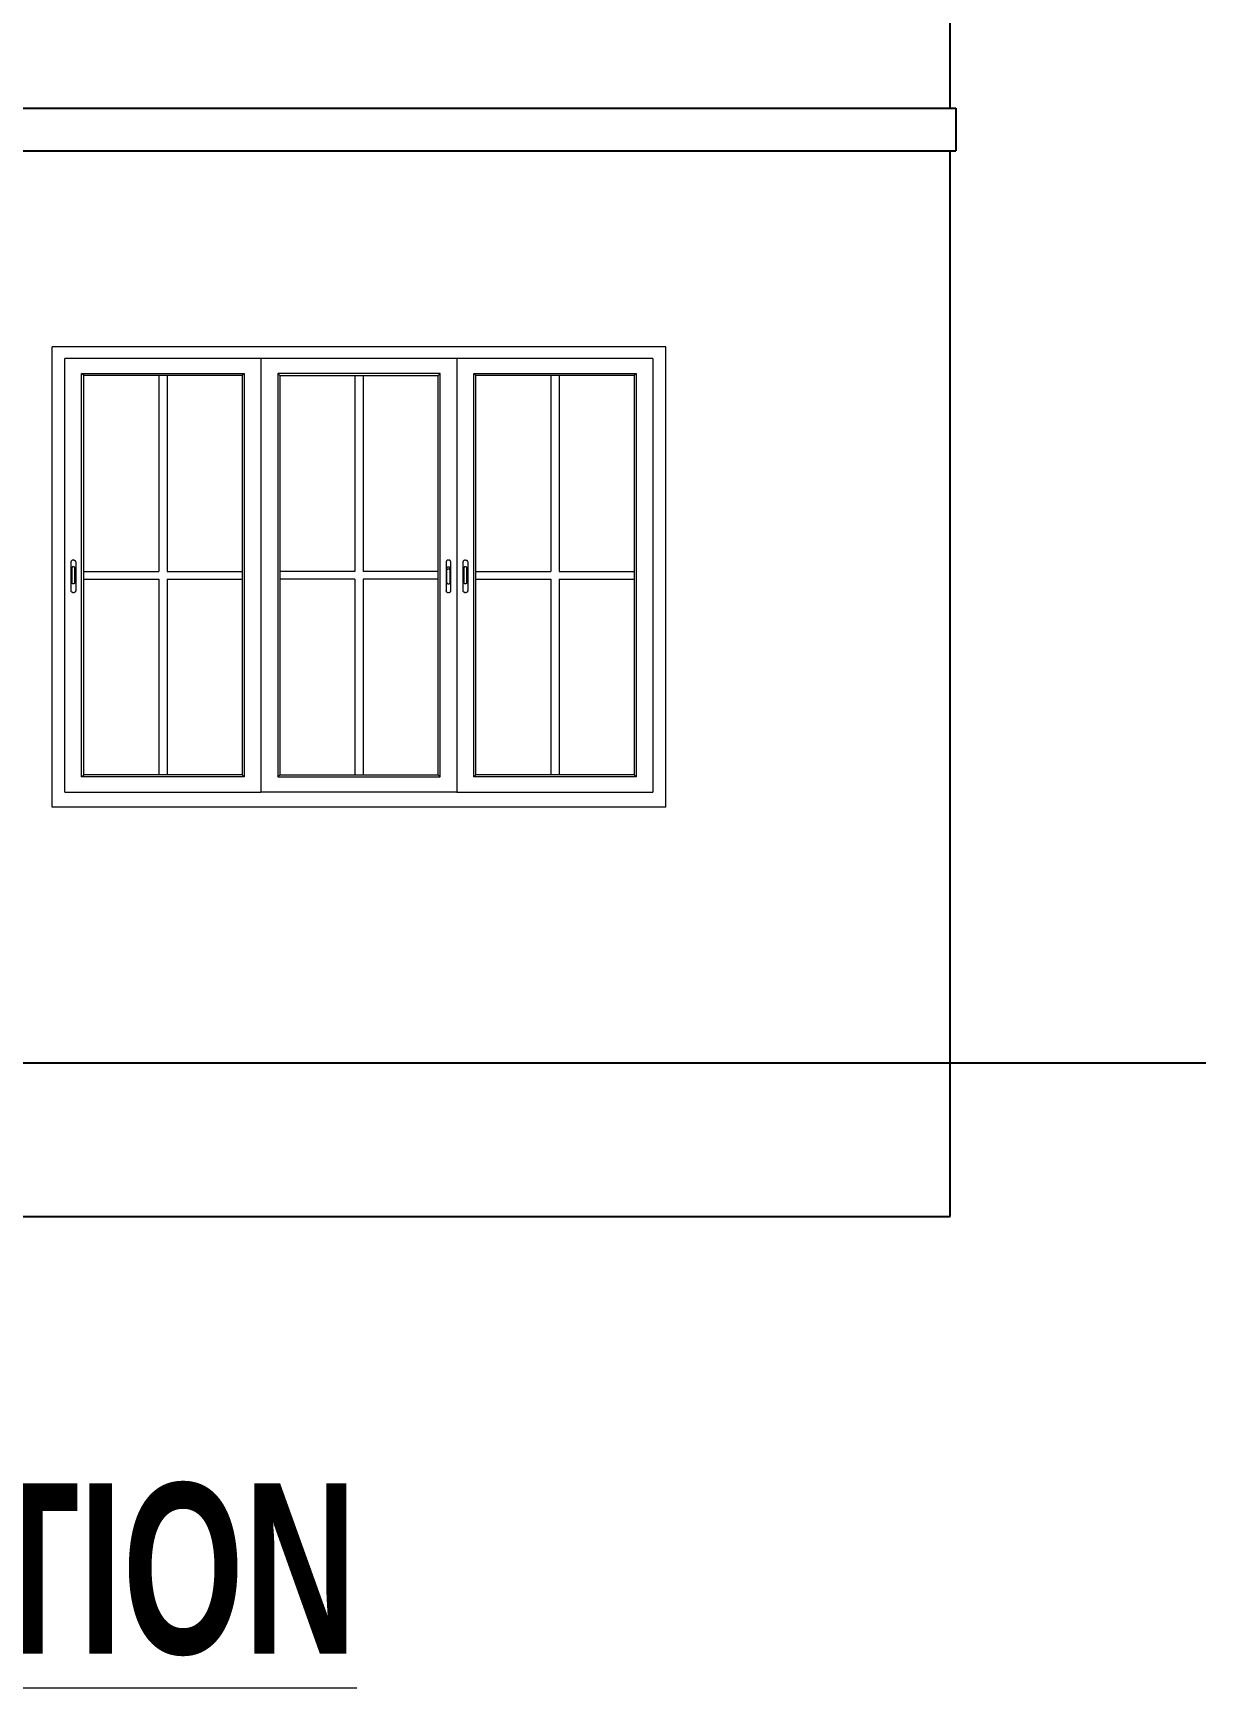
# Model space of a CAD drawing. Header units: inches. Extents: x -5142662 to -4941318, y -3361958 to -3160563.
# Drawn here: x -5005889.4 to -5005751.8, y -3263209.8 to -3263015.7 of the extents above; entities that cross this region are included whole.
import ezdxf

# ---------------------------------------------------------------- set-up
doc = ezdxf.new("R2010")
doc.units = ezdxf.units.IN
doc.header["$LTSCALE"] = 2
doc.header["$MEASUREMENT"] = 0
doc.layers.get('0').update_dxf_attribs({"linetype": 'CONTINUOUS'})
doc.layers.add('Text-100.w', color=254, linetype='CONTINUOUS', lineweight=9)
doc.layers.add('window', color=4, linetype='CONTINUOUS', lineweight=13)
doc.styles.add('Arial', font='arial.ttf', dxfattribs={"width": 0.8, "height": 12})

msp = doc.modelspace()

# ---------------------------------------------------------------- linework, layer by layer
at = {"ltscale": 0.5}
for p, q in [((-5005781.85, -3263024.52), (-5005781.85, -3262917.52)), ((-5005970.59, -3263024.52), (-5005781.18, -3263024.52)), ((-5005781.18, -3263024.52), (-5005781.18, -3263029.52)), ((-5005970.59, -3263029.52), (-5005781.18, -3263029.52)), ((-5005781.85, -3263136.52), (-5005781.85, -3263029.52)), ((-5006125.87, -3263136.52), (-5005781.85, -3263136.52)), ((-5005781.85, -3263136.52), (-5005751.85, -3263136.52)), ((-5005781.85, -3263154.52), (-5005781.85, -3263136.52)), ((-5006125.87, -3263154.52), (-5005781.85, -3263154.52))]:
    msp.add_line(p, q, dxfattribs=at)
at = {"layer": 'window'}
for p, q in [((-5005887.22, -3263106.52), (-5005887.22, -3263052.52)), ((-5005815.22, -3263052.52), (-5005887.22, -3263052.52)), ((-5005815.22, -3263106.52), (-5005815.22, -3263052.52)), ((-5005885.72, -3263104.75), (-5005885.72, -3263053.86)), ((-5005816.72, -3263053.86), (-5005885.72, -3263053.86)), ((-5005862.72, -3263053.86), (-5005862.72, -3263104.75)), ((-5005839.72, -3263053.86), (-5005839.72, -3263104.75)), ((-5005816.72, -3263053.86), (-5005816.72, -3263104.75)), ((-5005883.75, -3263102.95), (-5005883.75, -3263055.65)), ((-5005883.75, -3263055.65), (-5005864.68, -3263055.65)), ((-5005883.51, -3263055.88), (-5005883.75, -3263055.65)), ((-5005883.51, -3263102.72), (-5005883.51, -3263055.88)), ((-5005864.93, -3263055.88), (-5005883.51, -3263055.88)), ((-5005874.71, -3263055.88), (-5005874.71, -3263078.85)), ((-5005873.73, -3263055.88), (-5005873.73, -3263078.85)), ((-5005864.93, -3263055.88), (-5005864.68, -3263055.65)), ((-5005864.93, -3263055.88), (-5005864.93, -3263102.72)), ((-5005864.68, -3263055.65), (-5005864.68, -3263102.95)), ((-5005841.68, -3263055.65), (-5005860.75, -3263055.65)), ((-5005860.75, -3263055.65), (-5005860.75, -3263102.95)), ((-5005860.51, -3263055.88), (-5005860.75, -3263055.65)), ((-5005860.51, -3263055.88), (-5005860.51, -3263102.72)), ((-5005860.51, -3263055.88), (-5005841.93, -3263055.88)), ((-5005851.71, -3263055.88), (-5005851.71, -3263078.85)), ((-5005850.73, -3263055.88), (-5005850.73, -3263078.85)), ((-5005841.93, -3263055.88), (-5005841.68, -3263055.65)), ((-5005841.93, -3263102.72), (-5005841.93, -3263055.88)), ((-5005841.68, -3263102.95), (-5005841.68, -3263055.65)), ((-5005837.75, -3263102.95), (-5005837.75, -3263055.65)), ((-5005837.75, -3263055.65), (-5005818.68, -3263055.65)), ((-5005837.51, -3263055.88), (-5005837.75, -3263055.65)), ((-5005837.51, -3263102.72), (-5005837.51, -3263055.88)), ((-5005818.93, -3263055.88), (-5005837.51, -3263055.88)), ((-5005828.71, -3263055.88), (-5005828.71, -3263078.85)), ((-5005827.73, -3263055.88), (-5005827.73, -3263078.85)), ((-5005818.93, -3263055.88), (-5005818.68, -3263055.65)), ((-5005818.93, -3263055.88), (-5005818.93, -3263102.72)), ((-5005818.68, -3263055.65), (-5005818.68, -3263102.95)), ((-5005884.99, -3263077.7), (-5005884.98, -3263077.67)), ((-5005884.99, -3263077.73), (-5005884.98, -3263077.67)), ((-5005884.99, -3263077.73), (-5005884.99, -3263077.7)), ((-5005884.99, -3263081.12), (-5005884.99, -3263077.73)), ((-5005884.98, -3263077.67), (-5005884.96, -3263077.63)), ((-5005884.96, -3263077.63), (-5005884.94, -3263077.6)), ((-5005884.91, -3263077.58), (-5005884.94, -3263077.6)), ((-5005884.88, -3263077.55), (-5005884.91, -3263077.58)), ((-5005884.88, -3263078.38), (-5005884.9, -3263078.41)), ((-5005884.9, -3263078.41), (-5005884.9, -3263078.43)), ((-5005884.9, -3263078.43), (-5005884.9, -3263078.45)), ((-5005884.9, -3263078.45), (-5005884.9, -3263080.16)), ((-5005884.88, -3263077.55), (-5005884.85, -3263077.54)), ((-5005884.87, -3263078.36), (-5005884.88, -3263078.38)), ((-5005884.85, -3263078.35), (-5005884.87, -3263078.36)), ((-5005884.81, -3263077.52), (-5005884.85, -3263077.54)), ((-5005884.83, -3263078.33), (-5005884.85, -3263078.35)), ((-5005884.81, -3263078.32), (-5005884.83, -3263078.33)), ((-5005884.77, -3263077.52), (-5005884.81, -3263077.52)), ((-5005884.78, -3263078.31), (-5005884.81, -3263078.32)), ((-5005884.75, -3263078.31), (-5005884.78, -3263078.31)), ((-5005884.72, -3263077.51), (-5005884.77, -3263077.52)), ((-5005884.72, -3263078.3), (-5005884.75, -3263078.31)), ((-5005884.68, -3263077.52), (-5005884.72, -3263077.51)), ((-5005884.69, -3263078.31), (-5005884.72, -3263078.3)), ((-5005884.67, -3263078.31), (-5005884.69, -3263078.31)), ((-5005884.68, -3263077.52), (-5005884.64, -3263077.52)), ((-5005884.64, -3263078.32), (-5005884.67, -3263078.31)), ((-5005884.64, -3263077.52), (-5005884.6, -3263077.54)), ((-5005884.62, -3263078.33), (-5005884.64, -3263078.32)), ((-5005884.59, -3263078.35), (-5005884.62, -3263078.33)), ((-5005884.6, -3263077.54), (-5005884.56, -3263077.55)), ((-5005884.58, -3263078.36), (-5005884.59, -3263078.35)), ((-5005884.56, -3263078.38), (-5005884.58, -3263078.36)), ((-5005884.56, -3263077.55), (-5005884.53, -3263077.58)), ((-5005884.55, -3263078.41), (-5005884.56, -3263078.38)), ((-5005884.54, -3263078.43), (-5005884.55, -3263078.41)), ((-5005884.54, -3263078.45), (-5005884.54, -3263078.43)), ((-5005884.54, -3263080.16), (-5005884.54, -3263078.45)), ((-5005884.53, -3263077.58), (-5005884.5, -3263077.6)), ((-5005884.48, -3263077.63), (-5005884.5, -3263077.6)), ((-5005884.47, -3263077.67), (-5005884.48, -3263077.63)), ((-5005884.46, -3263077.7), (-5005884.47, -3263077.67)), ((-5005884.46, -3263077.7), (-5005884.45, -3263077.73)), ((-5005884.45, -3263077.73), (-5005884.45, -3263081.12)), ((-5005840.97, -3263077.67), (-5005840.98, -3263077.7)), ((-5005840.98, -3263077.7), (-5005840.98, -3263077.73)), ((-5005840.98, -3263077.73), (-5005840.98, -3263081.12)), ((-5005840.95, -3263077.63), (-5005840.97, -3263077.67)), ((-5005840.93, -3263077.6), (-5005840.95, -3263077.63)), ((-5005840.91, -3263077.58), (-5005840.93, -3263077.6)), ((-5005840.87, -3263077.55), (-5005840.91, -3263077.58)), ((-5005840.9, -3263078.45), (-5005840.89, -3263078.43)), ((-5005840.9, -3263078.7), (-5005840.9, -3263078.45)), ((-5005840.89, -3263078.41), (-5005840.88, -3263078.38)), ((-5005840.89, -3263078.43), (-5005840.89, -3263078.41)), ((-5005840.88, -3263078.38), (-5005840.86, -3263078.36)), ((-5005840.84, -3263077.54), (-5005840.87, -3263077.55)), ((-5005840.86, -3263078.36), (-5005840.84, -3263078.35)), ((-5005840.8, -3263077.52), (-5005840.84, -3263077.54)), ((-5005840.84, -3263078.35), (-5005840.82, -3263078.33)), ((-5005840.82, -3263078.33), (-5005840.8, -3263078.32)), ((-5005840.76, -3263077.52), (-5005840.8, -3263077.52)), ((-5005840.8, -3263078.32), (-5005840.77, -3263078.31)), ((-5005840.77, -3263078.31), (-5005840.74, -3263078.31)), ((-5005840.77, -3263078.56), (-5005840.74, -3263078.55)), ((-5005840.71, -3263077.51), (-5005840.76, -3263077.52)), ((-5005840.74, -3263078.31), (-5005840.71, -3263078.3)), ((-5005840.74, -3263078.55), (-5005840.71, -3263078.55)), ((-5005840.67, -3263077.52), (-5005840.71, -3263077.51)), ((-5005840.71, -3263078.3), (-5005840.69, -3263078.31)), ((-5005840.71, -3263078.55), (-5005840.69, -3263078.55)), ((-5005840.69, -3263078.31), (-5005840.66, -3263078.31)), ((-5005840.69, -3263078.55), (-5005840.66, -3263078.56)), ((-5005840.63, -3263077.52), (-5005840.67, -3263077.52)), ((-5005840.66, -3263078.31), (-5005840.63, -3263078.32)), ((-5005840.59, -3263077.54), (-5005840.63, -3263077.52)), ((-5005840.63, -3263078.32), (-5005840.61, -3263078.33)), ((-5005840.61, -3263078.33), (-5005840.59, -3263078.35)), ((-5005840.56, -3263077.55), (-5005840.59, -3263077.54)), ((-5005840.59, -3263078.35), (-5005840.57, -3263078.36)), ((-5005840.57, -3263078.36), (-5005840.55, -3263078.38)), ((-5005840.52, -3263077.58), (-5005840.56, -3263077.55)), ((-5005840.55, -3263078.38), (-5005840.54, -3263078.41)), ((-5005840.54, -3263078.41), (-5005840.53, -3263078.43)), ((-5005840.53, -3263078.43), (-5005840.53, -3263078.45)), ((-5005840.53, -3263080.16), (-5005840.53, -3263078.45)), ((-5005840.5, -3263077.6), (-5005840.52, -3263077.58)), ((-5005840.47, -3263077.63), (-5005840.5, -3263077.6)), ((-5005840.46, -3263077.67), (-5005840.47, -3263077.63)), ((-5005840.45, -3263077.7), (-5005840.46, -3263077.67)), ((-5005840.44, -3263077.73), (-5005840.46, -3263077.67)), ((-5005840.44, -3263077.73), (-5005840.45, -3263077.7)), ((-5005840.44, -3263081.12), (-5005840.44, -3263077.73)), ((-5005838.99, -3263077.7), (-5005838.98, -3263077.67)), ((-5005838.99, -3263077.73), (-5005838.98, -3263077.67)), ((-5005838.99, -3263077.73), (-5005838.99, -3263077.7)), ((-5005838.99, -3263081.12), (-5005838.99, -3263077.73)), ((-5005838.98, -3263077.67), (-5005838.96, -3263077.63)), ((-5005838.96, -3263077.63), (-5005838.94, -3263077.6)), ((-5005838.91, -3263077.58), (-5005838.94, -3263077.6)), ((-5005838.88, -3263077.55), (-5005838.91, -3263077.58)), ((-5005838.88, -3263078.38), (-5005838.9, -3263078.41)), ((-5005838.9, -3263078.41), (-5005838.9, -3263078.43)), ((-5005838.9, -3263078.43), (-5005838.9, -3263078.45)), ((-5005838.9, -3263078.45), (-5005838.9, -3263080.16)), ((-5005838.88, -3263077.55), (-5005838.85, -3263077.54)), ((-5005838.87, -3263078.36), (-5005838.88, -3263078.38)), ((-5005838.85, -3263078.35), (-5005838.87, -3263078.36)), ((-5005838.81, -3263077.52), (-5005838.85, -3263077.54)), ((-5005838.83, -3263078.33), (-5005838.85, -3263078.35)), ((-5005838.81, -3263078.32), (-5005838.83, -3263078.33)), ((-5005838.77, -3263077.52), (-5005838.81, -3263077.52)), ((-5005838.78, -3263078.31), (-5005838.81, -3263078.32)), ((-5005838.75, -3263078.31), (-5005838.78, -3263078.31)), ((-5005838.72, -3263077.51), (-5005838.77, -3263077.52)), ((-5005838.72, -3263078.3), (-5005838.75, -3263078.31)), ((-5005838.68, -3263077.52), (-5005838.72, -3263077.51)), ((-5005838.69, -3263078.31), (-5005838.72, -3263078.3)), ((-5005838.67, -3263078.31), (-5005838.69, -3263078.31)), ((-5005838.68, -3263077.52), (-5005838.64, -3263077.52)), ((-5005838.64, -3263078.32), (-5005838.67, -3263078.31)), ((-5005838.64, -3263077.52), (-5005838.6, -3263077.54)), ((-5005838.62, -3263078.33), (-5005838.64, -3263078.32)), ((-5005838.59, -3263078.35), (-5005838.62, -3263078.33)), ((-5005838.6, -3263077.54), (-5005838.56, -3263077.55)), ((-5005838.58, -3263078.36), (-5005838.59, -3263078.35)), ((-5005838.56, -3263078.38), (-5005838.58, -3263078.36)), ((-5005838.56, -3263077.55), (-5005838.53, -3263077.58)), ((-5005838.55, -3263078.41), (-5005838.56, -3263078.38)), ((-5005838.54, -3263078.43), (-5005838.55, -3263078.41)), ((-5005838.54, -3263078.45), (-5005838.54, -3263078.43)), ((-5005838.54, -3263080.16), (-5005838.54, -3263078.45)), ((-5005838.53, -3263077.58), (-5005838.5, -3263077.6)), ((-5005838.48, -3263077.63), (-5005838.5, -3263077.6)), ((-5005838.47, -3263077.67), (-5005838.48, -3263077.63)), ((-5005838.46, -3263077.7), (-5005838.47, -3263077.67)), ((-5005838.46, -3263077.7), (-5005838.45, -3263077.73)), ((-5005838.45, -3263077.73), (-5005838.45, -3263081.12)), ((-5005884.9, -3263080.18), (-5005884.9, -3263080.16)), ((-5005884.9, -3263080.2), (-5005884.9, -3263080.18)), ((-5005884.88, -3263080.23), (-5005884.9, -3263080.2)), ((-5005884.87, -3263080.25), (-5005884.88, -3263080.23)), ((-5005884.85, -3263080.26), (-5005884.87, -3263080.25)), ((-5005884.83, -3263080.28), (-5005884.85, -3263080.26)), ((-5005884.81, -3263080.29), (-5005884.83, -3263080.28)), ((-5005884.78, -3263080.3), (-5005884.81, -3263080.29)), ((-5005884.75, -3263080.31), (-5005884.78, -3263080.3)), ((-5005884.72, -3263080.31), (-5005884.75, -3263080.31)), ((-5005884.69, -3263080.31), (-5005884.72, -3263080.31)), ((-5005884.67, -3263080.3), (-5005884.69, -3263080.31)), ((-5005884.64, -3263080.29), (-5005884.67, -3263080.3)), ((-5005884.62, -3263080.28), (-5005884.64, -3263080.29)), ((-5005884.59, -3263080.26), (-5005884.62, -3263080.28)), ((-5005884.58, -3263080.25), (-5005884.59, -3263080.26)), ((-5005884.56, -3263080.23), (-5005884.58, -3263080.25)), ((-5005884.55, -3263080.2), (-5005884.56, -3263080.23)), ((-5005884.54, -3263080.18), (-5005884.55, -3263080.2)), ((-5005884.54, -3263080.16), (-5005884.54, -3263080.18)), ((-5005883.51, -3263078.85), (-5005874.71, -3263078.85)), ((-5005883.51, -3263079.75), (-5005874.71, -3263079.75)), ((-5005874.71, -3263079.75), (-5005874.71, -3263102.72)), ((-5005873.73, -3263078.85), (-5005864.93, -3263078.85)), ((-5005873.73, -3263079.75), (-5005864.93, -3263079.75)), ((-5005873.73, -3263079.75), (-5005873.73, -3263102.72)), ((-5005851.71, -3263078.85), (-5005860.51, -3263078.85)), ((-5005851.71, -3263079.75), (-5005860.51, -3263079.75)), ((-5005851.71, -3263079.75), (-5005851.71, -3263102.72)), ((-5005841.93, -3263078.85), (-5005850.73, -3263078.85)), ((-5005850.73, -3263079.75), (-5005850.73, -3263102.72)), ((-5005841.93, -3263079.75), (-5005850.73, -3263079.75)), ((-5005840.9, -3263078.7), (-5005840.89, -3263078.68)), ((-5005840.9, -3263080.16), (-5005840.9, -3263078.7)), ((-5005840.9, -3263080.16), (-5005840.89, -3263080.18)), ((-5005840.89, -3263078.65), (-5005840.88, -3263078.63)), ((-5005840.89, -3263078.68), (-5005840.89, -3263078.65)), ((-5005840.89, -3263080.18), (-5005840.89, -3263080.2)), ((-5005840.89, -3263080.2), (-5005840.88, -3263080.23)), ((-5005840.88, -3263078.63), (-5005840.86, -3263078.61)), ((-5005840.88, -3263080.23), (-5005840.86, -3263080.25)), ((-5005840.86, -3263078.61), (-5005840.84, -3263078.6)), ((-5005840.86, -3263080.25), (-5005840.84, -3263080.26)), ((-5005840.84, -3263078.6), (-5005840.82, -3263078.58)), ((-5005840.84, -3263080.26), (-5005840.82, -3263080.28)), ((-5005840.82, -3263078.58), (-5005840.8, -3263078.57)), ((-5005840.82, -3263080.28), (-5005840.8, -3263080.29)), ((-5005840.8, -3263078.57), (-5005840.77, -3263078.56)), ((-5005840.8, -3263080.29), (-5005840.77, -3263080.3)), ((-5005840.77, -3263080.3), (-5005840.74, -3263080.31)), ((-5005840.74, -3263080.31), (-5005840.71, -3263080.31)), ((-5005840.71, -3263080.31), (-5005840.69, -3263080.31)), ((-5005840.69, -3263080.31), (-5005840.66, -3263080.3)), ((-5005840.66, -3263078.56), (-5005840.63, -3263078.57)), ((-5005840.66, -3263080.3), (-5005840.63, -3263080.29)), ((-5005840.63, -3263078.57), (-5005840.61, -3263078.58)), ((-5005840.63, -3263080.29), (-5005840.61, -3263080.28)), ((-5005840.61, -3263078.58), (-5005840.59, -3263078.6)), ((-5005840.61, -3263080.28), (-5005840.59, -3263080.26)), ((-5005840.59, -3263078.6), (-5005840.57, -3263078.61)), ((-5005840.59, -3263080.26), (-5005840.57, -3263080.25)), ((-5005840.57, -3263078.61), (-5005840.55, -3263078.63)), ((-5005840.57, -3263080.25), (-5005840.55, -3263080.23)), ((-5005840.55, -3263078.63), (-5005840.54, -3263078.65)), ((-5005840.55, -3263080.23), (-5005840.54, -3263080.2)), ((-5005840.54, -3263078.65), (-5005840.53, -3263078.68)), ((-5005840.54, -3263080.2), (-5005840.53, -3263080.18)), ((-5005840.53, -3263078.68), (-5005840.53, -3263078.7)), ((-5005840.53, -3263080.18), (-5005840.53, -3263080.16)), ((-5005838.9, -3263080.18), (-5005838.9, -3263080.16)), ((-5005838.9, -3263080.2), (-5005838.9, -3263080.18)), ((-5005838.88, -3263080.23), (-5005838.9, -3263080.2)), ((-5005838.87, -3263080.25), (-5005838.88, -3263080.23)), ((-5005838.85, -3263080.26), (-5005838.87, -3263080.25)), ((-5005838.83, -3263080.28), (-5005838.85, -3263080.26)), ((-5005838.81, -3263080.29), (-5005838.83, -3263080.28)), ((-5005838.78, -3263080.3), (-5005838.81, -3263080.29)), ((-5005838.75, -3263080.31), (-5005838.78, -3263080.3)), ((-5005838.72, -3263080.31), (-5005838.75, -3263080.31)), ((-5005838.69, -3263080.31), (-5005838.72, -3263080.31)), ((-5005838.67, -3263080.3), (-5005838.69, -3263080.31)), ((-5005838.64, -3263080.29), (-5005838.67, -3263080.3)), ((-5005838.62, -3263080.28), (-5005838.64, -3263080.29)), ((-5005838.59, -3263080.26), (-5005838.62, -3263080.28)), ((-5005838.58, -3263080.25), (-5005838.59, -3263080.26)), ((-5005838.56, -3263080.23), (-5005838.58, -3263080.25)), ((-5005838.55, -3263080.2), (-5005838.56, -3263080.23)), ((-5005838.54, -3263080.18), (-5005838.55, -3263080.2)), ((-5005838.54, -3263080.16), (-5005838.54, -3263080.18)), ((-5005837.51, -3263078.85), (-5005828.71, -3263078.85)), ((-5005837.51, -3263079.75), (-5005828.71, -3263079.75)), ((-5005828.71, -3263079.75), (-5005828.71, -3263102.72)), ((-5005827.73, -3263078.85), (-5005818.93, -3263078.85)), ((-5005827.73, -3263079.75), (-5005818.93, -3263079.75)), ((-5005827.73, -3263079.75), (-5005827.73, -3263102.72)), ((-5005884.99, -3263081.16), (-5005884.99, -3263081.12)), ((-5005884.98, -3263081.19), (-5005884.99, -3263081.16)), ((-5005884.98, -3263081.19), (-5005884.96, -3263081.23)), ((-5005884.96, -3263081.23), (-5005884.94, -3263081.25)), ((-5005884.94, -3263081.25), (-5005884.91, -3263081.28)), ((-5005884.88, -3263081.3), (-5005884.91, -3263081.28)), ((-5005884.85, -3263081.32), (-5005884.88, -3263081.3)), ((-5005884.85, -3263081.32), (-5005884.81, -3263081.34)), ((-5005884.77, -3263081.34), (-5005884.81, -3263081.34)), ((-5005884.72, -3263081.35), (-5005884.77, -3263081.34)), ((-5005884.72, -3263081.35), (-5005884.68, -3263081.34)), ((-5005884.68, -3263081.34), (-5005884.64, -3263081.34)), ((-5005884.6, -3263081.32), (-5005884.64, -3263081.34)), ((-5005884.56, -3263081.3), (-5005884.6, -3263081.32)), ((-5005884.56, -3263081.3), (-5005884.53, -3263081.28)), ((-5005884.53, -3263081.28), (-5005884.5, -3263081.25)), ((-5005884.5, -3263081.25), (-5005884.48, -3263081.23)), ((-5005884.47, -3263081.19), (-5005884.48, -3263081.23)), ((-5005884.45, -3263081.12), (-5005884.47, -3263081.19)), ((-5005884.46, -3263081.16), (-5005884.47, -3263081.19)), ((-5005884.46, -3263081.16), (-5005884.45, -3263081.12)), ((-5005840.98, -3263081.16), (-5005840.98, -3263081.12)), ((-5005840.98, -3263081.12), (-5005840.97, -3263081.19)), ((-5005840.98, -3263081.16), (-5005840.97, -3263081.19)), ((-5005840.97, -3263081.19), (-5005840.95, -3263081.23)), ((-5005840.95, -3263081.23), (-5005840.93, -3263081.25)), ((-5005840.93, -3263081.25), (-5005840.91, -3263081.28)), ((-5005840.91, -3263081.28), (-5005840.87, -3263081.3)), ((-5005840.87, -3263081.3), (-5005840.84, -3263081.32)), ((-5005840.84, -3263081.32), (-5005840.8, -3263081.34)), ((-5005840.8, -3263081.34), (-5005840.76, -3263081.34)), ((-5005840.76, -3263081.34), (-5005840.71, -3263081.35)), ((-5005840.71, -3263081.35), (-5005840.67, -3263081.34)), ((-5005840.67, -3263081.34), (-5005840.63, -3263081.34)), ((-5005840.63, -3263081.34), (-5005840.59, -3263081.32)), ((-5005840.59, -3263081.32), (-5005840.56, -3263081.3)), ((-5005840.56, -3263081.3), (-5005840.52, -3263081.28)), ((-5005840.52, -3263081.28), (-5005840.5, -3263081.25)), ((-5005840.5, -3263081.25), (-5005840.47, -3263081.23)), ((-5005840.47, -3263081.23), (-5005840.46, -3263081.19)), ((-5005840.46, -3263081.19), (-5005840.45, -3263081.16)), ((-5005840.45, -3263081.16), (-5005840.44, -3263081.12)), ((-5005838.99, -3263081.16), (-5005838.99, -3263081.12)), ((-5005838.98, -3263081.19), (-5005838.99, -3263081.16)), ((-5005838.98, -3263081.19), (-5005838.96, -3263081.23)), ((-5005838.96, -3263081.23), (-5005838.94, -3263081.25)), ((-5005838.94, -3263081.25), (-5005838.91, -3263081.28)), ((-5005838.88, -3263081.3), (-5005838.91, -3263081.28)), ((-5005838.85, -3263081.32), (-5005838.88, -3263081.3)), ((-5005838.85, -3263081.32), (-5005838.81, -3263081.34)), ((-5005838.77, -3263081.34), (-5005838.81, -3263081.34)), ((-5005838.72, -3263081.35), (-5005838.77, -3263081.34)), ((-5005838.72, -3263081.35), (-5005838.68, -3263081.34)), ((-5005838.68, -3263081.34), (-5005838.64, -3263081.34)), ((-5005838.6, -3263081.32), (-5005838.64, -3263081.34)), ((-5005838.56, -3263081.3), (-5005838.6, -3263081.32)), ((-5005838.56, -3263081.3), (-5005838.53, -3263081.28)), ((-5005838.53, -3263081.28), (-5005838.5, -3263081.25)), ((-5005838.5, -3263081.25), (-5005838.48, -3263081.23)), ((-5005838.47, -3263081.19), (-5005838.48, -3263081.23)), ((-5005838.45, -3263081.12), (-5005838.47, -3263081.19)), ((-5005838.46, -3263081.16), (-5005838.47, -3263081.19)), ((-5005838.46, -3263081.16), (-5005838.45, -3263081.12)), ((-5005883.75, -3263102.95), (-5005883.51, -3263102.72)), ((-5005864.68, -3263102.95), (-5005883.75, -3263102.95)), ((-5005864.93, -3263102.72), (-5005883.51, -3263102.72)), ((-5005864.93, -3263102.72), (-5005864.68, -3263102.95)), ((-5005860.51, -3263102.72), (-5005860.75, -3263102.95)), ((-5005860.75, -3263102.95), (-5005841.68, -3263102.95)), ((-5005860.51, -3263102.72), (-5005841.93, -3263102.72)), ((-5005841.68, -3263102.95), (-5005841.93, -3263102.72)), ((-5005837.75, -3263102.95), (-5005837.51, -3263102.72)), ((-5005818.68, -3263102.95), (-5005837.75, -3263102.95)), ((-5005818.93, -3263102.72), (-5005837.51, -3263102.72)), ((-5005818.93, -3263102.72), (-5005818.68, -3263102.95)), ((-5005885.72, -3263104.75), (-5005862.72, -3263104.75)), ((-5005839.72, -3263104.75), (-5005862.72, -3263104.75)), ((-5005839.72, -3263104.75), (-5005816.72, -3263104.75)), ((-5005815.22, -3263106.52), (-5005887.22, -3263106.52))]:
    msp.add_line(p, q, dxfattribs=at)

# ---------------------------------------------------------------- texts
at = {"layer": 'Text-100.w', "insert": (-5005941.07, -3263185.83), "char_height": 20, "width": 569.1024, "attachment_point": 2, "style": 'Arial'}
msp.add_mtext('\\A1;{\\fArial Narrow|b1|i0|c0|p34;\\L SOUTH ELEVATION}', dxfattribs=at)

doc.saveas('drawing.dxf')
